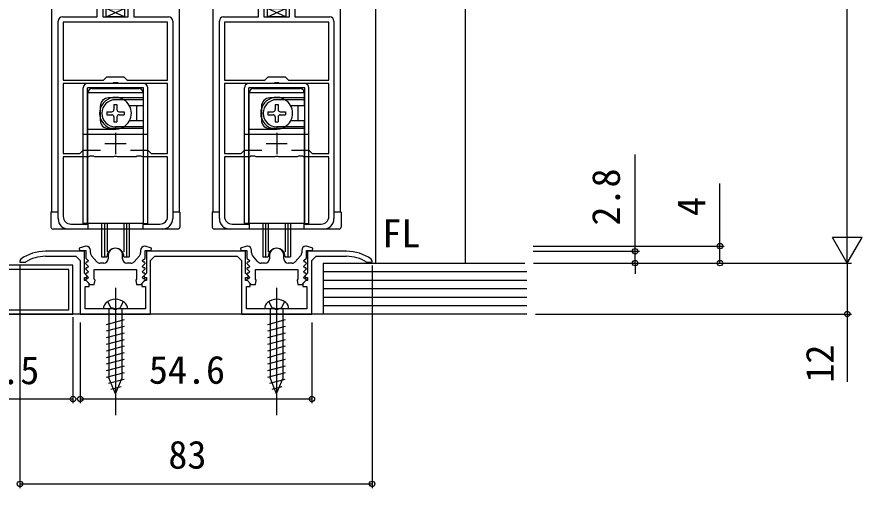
# Model space of a CAD drawing. Units: millimetres, scale not verified. Extents: x -525 to 525, y -808 to 806.
# Drawn here: x -357.2 to -158, y 89.1 to 200.1 of the extents above; entities that cross this region are included whole.
import ezdxf
from ezdxf.enums import TextEntityAlignment as Align

# ---------------------------------------------------------------- set-up
doc = ezdxf.new("R2010")
doc.units = ezdxf.units.MM
doc.header["$LTSCALE"] = 4
for name, color, linetype in [('0-3_YKK_11', 7, 'Continuous'), ('0-4_YKK_12', 2, 'Continuous'), ('0-5_YKK_13', 4, 'Continuous'), ('0-7_YKK_D', 6, 'Continuous'), ('0-9_YSS_K', 3, 'Continuous')]:
    doc.layers.add(name, color=color, linetype=linetype)
doc.styles.add('ＭＳ ゴシック', font='')
doc.styles.get('ＭＳ ゴシック').set_extended_font_data('MS Gothic')

msp = doc.modelspace()

# ---------------------------------------------------------------- linework, layer by layer
at = {"layer": '0-3_YKK_11'}
for p, q in [((-347.494, 152.603), (-347.494, 199.103)), ((-320.494, 199.103), (-320.494, 152.603)), ((-309.491, 152.603), (-309.491, 199.103)), ((-282.491, 199.103), (-282.491, 152.603)), ((-333.994, 172.803), (-333.994, 167.803)), ((-295.991, 172.803), (-295.991, 167.803)), ((-336.494, 170.303), (-331.494, 170.303)), ((-298.491, 170.303), (-293.491, 170.303)), ((-339.895, 144.487), (-339.895, 145.103)), ((-338.393, 142.434), (-339.638, 143.818)), ((-335.695, 143.903), (-335.695, 143.103)), ((-332.295, 143.103), (-332.295, 143.903)), ((-328.351, 143.818), (-329.597, 142.434)), ((-328.095, 145.103), (-328.095, 144.487)), ((-301.895, 144.487), (-301.895, 145.103)), ((-300.393, 142.434), (-301.638, 143.818)), ((-297.695, 143.903), (-297.695, 143.103)), ((-294.295, 143.103), (-294.295, 143.903)), ((-290.351, 143.818), (-291.597, 142.434)), ((-290.095, 145.103), (-290.095, 144.487)), ((-336.695, 142.103), (-337.649, 142.103)), ((-330.34, 142.103), (-331.295, 142.103)), ((-298.695, 142.103), (-299.649, 142.103)), ((-292.34, 142.103), (-293.295, 142.103))]:
    msp.add_line(p, q, dxfattribs=at)
for points in [[(-346.494, 200.103), (-338.294, 200.103), (-338.294, 208.103), (-336.294, 208.103), (-336.294, 207.503), (-336.494, 207.303), (-336.994, 206.803), (-336.994, 200.103), (-330.994, 200.103), (-330.994, 206.803), (-331.494, 207.303), (-331.694, 207.503), (-331.694, 208.103), (-329.694, 208.103), (-329.694, 200.103), (-321.494, 200.103)], [(-308.491, 200.103), (-300.291, 200.103), (-300.291, 208.103), (-298.291, 208.103), (-298.291, 207.503), (-298.491, 207.303), (-298.991, 206.803), (-298.991, 200.103), (-292.991, 200.103), (-292.991, 206.803), (-293.491, 207.303), (-293.691, 207.503), (-293.691, 208.103), (-291.691, 208.103), (-291.691, 200.103), (-283.491, 200.103)], [(-330.461, 168.703), (-326.394, 168.703), (-325.594, 167.903), (-321.694, 167.903), (-321.694, 184.403), (-333.252, 184.403), (-333.53, 184.59), (-334.457, 184.59), (-334.735, 184.403), (-346.294, 184.403), (-346.294, 167.903), (-342.394, 167.903), (-341.594, 168.703), (-337.526, 168.703)], [(-292.459, 168.703), (-288.391, 168.703), (-287.591, 167.903), (-283.691, 167.903), (-283.691, 184.403), (-295.25, 184.403), (-295.528, 184.59), (-296.455, 184.59), (-296.733, 184.403), (-308.291, 184.403), (-308.291, 167.903), (-304.391, 167.903), (-303.591, 168.703), (-299.524, 168.703)], [(-321.694, 153.103), (-321.694, 167.103), (-327.652, 167.103), (-327.93, 167.29), (-328.857, 167.29), (-329.135, 167.103), (-333.535, 167.103), (-333.719, 167.223), (-334.268, 167.223), (-334.452, 167.103), (-338.852, 167.103), (-339.13, 167.29), (-340.057, 167.29), (-340.335, 167.103), (-346.294, 167.103), (-346.294, 153.103)], [(-283.691, 153.103), (-283.691, 167.103), (-289.65, 167.103), (-289.928, 167.29), (-290.855, 167.29), (-291.133, 167.103), (-295.533, 167.103), (-295.716, 167.223), (-296.266, 167.223), (-296.45, 167.103), (-300.85, 167.103), (-301.128, 167.29), (-302.055, 167.29), (-302.333, 167.103), (-308.291, 167.103), (-308.291, 153.103)], [(-344.494, 151.303), (-340.494, 151.303), (-340.494, 150.103), (-344.994, 150.103)], [(-322.994, 150.103), (-327.494, 150.103), (-327.494, 151.303), (-323.494, 151.303)], [(-306.491, 151.303), (-302.491, 151.303), (-302.491, 150.103), (-306.991, 150.103)], [(-284.991, 150.103), (-289.491, 150.103), (-289.491, 151.303), (-285.491, 151.303)], [(-340.895, 146.103), (-340.995, 146.103), (-342.527, 145.611), (-342.448, 145.103), (-340.995, 145.103), (-340.995, 143.302), (-340.383, 142.691), (-340.544, 142.303), (-340.907, 142.303), (-341.021, 142.028), (-340.383, 141.391), (-340.544, 141.003), (-340.907, 141.003), (-341.021, 140.728), (-340.383, 140.091), (-340.544, 139.703), (-340.907, 139.703), (-341.021, 139.428), (-340.383, 138.791), (-340.544, 138.403), (-340.907, 138.403), (-341.02, 138.129), (-339.995, 137.103), (-338.995, 137.103), (-338.807, 138.067), (-338.995, 138.345), (-338.995, 140.603)], [(-338.995, 140.603), (-328.995, 140.603), (-328.995, 138.345), (-329.182, 138.067), (-328.995, 137.103), (-327.995, 137.103), (-326.969, 138.129), (-327.083, 138.403), (-327.445, 138.403), (-327.606, 138.791), (-326.969, 139.428), (-327.083, 139.703), (-327.445, 139.703), (-327.606, 140.091), (-326.969, 140.728), (-327.083, 141.003), (-327.445, 141.003), (-327.606, 141.391), (-326.969, 142.028), (-327.083, 142.303), (-327.445, 142.303), (-327.606, 142.691), (-326.995, 143.302), (-326.995, 145.103), (-325.542, 145.103), (-325.462, 145.611), (-326.995, 146.103), (-327.095, 146.103)], [(-302.895, 146.103), (-302.995, 146.103), (-304.527, 145.611), (-304.448, 145.103), (-302.995, 145.103), (-302.995, 143.302), (-302.383, 142.691), (-302.544, 142.303), (-302.907, 142.303), (-303.021, 142.028), (-302.383, 141.391), (-302.544, 141.003), (-302.907, 141.003), (-303.021, 140.728), (-302.383, 140.091), (-302.544, 139.703), (-302.907, 139.703), (-303.021, 139.428), (-302.383, 138.791), (-302.544, 138.403), (-302.907, 138.403), (-303.02, 138.129), (-301.995, 137.103), (-300.995, 137.103), (-300.807, 138.067), (-300.995, 138.345), (-300.995, 140.603)], [(-300.995, 140.603), (-290.995, 140.603), (-290.995, 138.345), (-291.182, 138.067), (-290.995, 137.103), (-289.995, 137.103), (-288.969, 138.129), (-289.083, 138.403), (-289.445, 138.403), (-289.606, 138.791), (-288.969, 139.428), (-289.083, 139.703), (-289.445, 139.703), (-289.606, 140.091), (-288.969, 140.728), (-289.083, 141.003), (-289.445, 141.003), (-289.606, 141.391), (-288.969, 142.028), (-289.083, 142.303), (-289.445, 142.303), (-289.606, 142.691), (-288.995, 143.302), (-288.995, 145.103), (-287.542, 145.103), (-287.462, 145.611), (-288.995, 146.103), (-289.095, 146.103)], [(-303.3, 144.903), (-326.7, 144.903), (-326.7, 139.703), (-327.334, 139.069), (-327.183, 138.703), (-326.7, 138.703), (-326.7, 138.003), (-327.1, 138.003), (-327.8, 137.303), (-327.8, 136.603), (-326.9, 136.603), (-326.9, 131.303), (-333.542, 131.303), (-333.725, 131.183), (-334.275, 131.183), (-334.458, 131.303), (-341.1, 131.303), (-341.1, 136.603), (-340.2, 136.603), (-340.2, 137.303), (-340.9, 138.003), (-341.3, 138.003), (-341.3, 138.703), (-340.817, 138.703), (-340.666, 139.069), (-341.3, 139.703), (-341.3, 144.903), (-350.5, 144.903)], [(-350.5, 143.703), (-343.3, 143.703), (-342.3, 142.703), (-342.3, 130.103), (-325.7, 130.103), (-325.7, 142.703), (-324.7, 143.703), (-305.3, 143.703), (-304.3, 142.703), (-304.3, 130.103), (-287.7, 130.103), (-287.7, 142.703), (-286.7, 143.703), (-279.5, 143.703)], [(-279.5, 144.903), (-288.7, 144.903), (-288.7, 139.703), (-289.334, 139.069), (-289.183, 138.703), (-288.7, 138.703), (-288.7, 138.003), (-289.1, 138.003), (-289.8, 137.303), (-289.8, 136.603), (-288.9, 136.603), (-288.9, 131.303), (-295.542, 131.303), (-295.725, 131.183), (-296.275, 131.183), (-296.458, 131.303), (-303.1, 131.303), (-303.1, 136.603), (-302.2, 136.603), (-302.2, 137.303), (-302.9, 138.003), (-303.3, 138.003), (-303.3, 138.703), (-302.817, 138.703), (-302.666, 139.069), (-303.3, 139.703), (-303.3, 144.903)], [(-356.289, 143.057), (-356.5, 142.649), (-356.5, 142.303), (-355.35, 142.303), (-355.19, 142.349)], [(-274.81, 142.349), (-274.65, 142.303), (-273.5, 142.303), (-273.5, 142.649), (-273.711, 143.057)]]:
    msp.add_lwpolyline(points, dxfattribs=at)
for points in [[(-321.694, 198.903), (-346.294, 198.903), (-346.294, 185.203), (-336.794, 185.203), (-335.994, 186.003), (-331.994, 186.003), (-331.194, 185.203), (-321.694, 185.203)], [(-283.691, 198.903), (-308.291, 198.903), (-308.291, 185.203), (-298.791, 185.203), (-297.991, 186.003), (-293.991, 186.003), (-293.191, 185.203), (-283.691, 185.203)], [(-344.002, 141.602), (-373.502, 141.602), (-373.502, 130.102), (-344.002, 130.102)], [(-345.002, 140.602), (-372.502, 140.602), (-372.502, 131.102), (-345.002, 131.102)]]:
    msp.add_lwpolyline(points, close=True, dxfattribs=at)
for centre, radius, start, end in [((-346.494, 199.103), 1, 90.00001, 179.99999), ((-321.494, 199.103), 1, 0.00001, 89.99999), ((-308.491, 199.103), 1, 90.00001, 179.99999), ((-283.491, 199.103), 1, 0.00001, 89.99999), ((-344.994, 152.603), 2.5, 180.00001, 269.99999), ((-344.494, 153.103), 1.8, 180.00001, 269.99999), ((-323.494, 153.103), 1.8, 270.00001, 359.99999), ((-322.994, 152.603), 2.5, 270.00001, 359.99999), ((-306.991, 152.603), 2.5, 180.00001, 269.99999), ((-306.491, 153.103), 1.8, 180.00001, 269.99999), ((-285.491, 153.103), 1.8, 270.00001, 359.99999), ((-284.991, 152.603), 2.5, 270.00001, 359.99999), ((-340.895, 145.103), 1, 0.00001, 89.99999), ((-333.995, 143.903), 1.7, 359.99999, 180.00001), ((-327.095, 145.103), 1, 90.00001, 179.99999), ((-302.895, 145.103), 1, 0.00001, 89.99999), ((-295.995, 143.903), 1.7, 359.99999, 180.00001), ((-289.095, 145.103), 1, 90.00001, 179.99999), ((-350.5, 134.903), 10, 90, 125.37654), ((-350.5, 134.903), 8.8, 89.99999, 122.20423), ((-338.895, 144.487), 1, 180.00001, 221.98721), ((-329.095, 144.487), 1, 318.01279, 359.99999), ((-300.895, 144.487), 1, 180.00001, 221.98721), ((-291.095, 144.487), 1, 318.01279, 359.99999), ((-279.5, 134.903), 10, 54.62346, 90), ((-279.5, 134.903), 8.8, 57.79577, 90.00001), ((-337.649, 143.103), 1, 221.98723, 270.00001), ((-336.695, 143.103), 1, 270.00001, 359.99999), ((-331.295, 143.103), 1, 180.00001, 269.99999), ((-330.34, 143.103), 1, 269.99999, 318.01277), ((-299.649, 143.103), 1, 221.98723, 270.00001), ((-298.695, 143.103), 1, 270.00001, 359.99999), ((-293.295, 143.103), 1, 180.00001, 269.99999), ((-292.34, 143.103), 1, 269.99999, 318.01277)]:
    msp.add_arc(centre, radius, start, end, dxfattribs=at)
at = {"layer": '0-4_YKK_12'}
for p, q in [((-348.994, 154.103), (-348.994, 330.601)), ((-318.994, 330.601), (-318.994, 154.103)), ((-310.991, 154.103), (-310.991, 330.601)), ((-280.991, 330.601), (-280.991, 154.103)), ((-272.695, 326.6), (-272.695, 142.103)), ((-251.498, 142.103), (-251.498, 326.6))]:
    msp.add_line(p, q, dxfattribs=at)
at = {"layer": '0-5_YKK_13'}
for p, q in [((-336.144, 200.103), (-331.843, 202.103)), ((-331.843, 200.103), (-336.144, 202.103)), ((-298.142, 200.103), (-293.84, 202.103)), ((-293.84, 200.103), (-298.142, 202.103)), ((-341.594, 151.403), (-341.594, 183.403)), ((-327.394, 184.403), (-340.594, 184.403)), ((-327.394, 183.403), (-340.594, 183.403)), ((-340.594, 151.403), (-340.594, 183.403)), ((-327.394, 151.403), (-327.394, 183.403)), ((-326.394, 151.403), (-326.394, 183.403)), ((-303.592, 151.403), (-303.592, 183.403)), ((-289.392, 184.403), (-302.592, 184.403)), ((-289.392, 183.403), (-302.592, 183.403)), ((-302.592, 151.403), (-302.592, 183.403)), ((-289.392, 151.403), (-289.392, 183.403)), ((-288.392, 151.403), (-288.392, 183.403)), ((-340.494, 151.403), (-340.494, 182.203)), ((-327.494, 182.203), (-340.494, 182.203)), ((-339.494, 183.203), (-328.494, 183.203)), ((-327.494, 182.203), (-327.494, 179.153)), ((-302.492, 151.403), (-302.492, 182.203)), ((-289.492, 182.203), (-302.492, 182.203)), ((-301.492, 183.203), (-290.492, 183.203)), ((-289.492, 182.203), (-289.492, 179.153)), ((-340.594, 180.503), (-340.494, 180.403)), ((-327.494, 181.003), (-335.594, 181.003)), ((-334.344, 179.453), (-333.644, 179.453)), ((-334.344, 179.453), (-334.344, 178.253)), ((-327.494, 180.603), (-333.994, 180.603)), ((-333.644, 179.453), (-333.644, 178.253)), ((-327.494, 180.804), (-327.394, 180.903)), ((-327.394, 180.503), (-327.494, 180.403)), ((-302.592, 180.503), (-302.492, 180.403)), ((-289.492, 181.003), (-297.592, 181.003)), ((-296.342, 179.453), (-295.642, 179.453)), ((-296.342, 179.453), (-296.342, 178.253)), ((-289.492, 180.603), (-295.992, 180.603)), ((-295.642, 179.453), (-295.642, 178.253)), ((-289.492, 180.804), (-289.392, 180.903)), ((-289.392, 180.503), (-289.492, 180.403)), ((-340.494, 178.989), (-340.594, 179.089)), ((-337.594, 179.003), (-337.594, 175.803)), ((-336.044, 177.753), (-336.044, 177.053)), ((-336.044, 177.753), (-334.844, 177.753)), ((-333.144, 177.753), (-331.944, 177.753)), ((-331.944, 177.753), (-331.944, 177.053)), ((-327.494, 179.153), (-330.677, 179.153)), ((-328.994, 178.903), (-328.994, 175.903)), ((-302.492, 178.989), (-302.592, 179.089)), ((-299.592, 179.003), (-299.592, 175.803)), ((-298.042, 177.753), (-298.042, 177.053)), ((-298.042, 177.753), (-296.842, 177.753)), ((-295.142, 177.753), (-293.942, 177.753)), ((-293.942, 177.753), (-293.942, 177.053)), ((-289.492, 179.153), (-292.675, 179.153)), ((-290.992, 178.903), (-290.992, 175.903)), ((-340.494, 175.817), (-340.594, 175.717)), ((-336.044, 177.053), (-334.844, 177.053)), ((-334.344, 176.553), (-334.344, 175.353)), ((-334.344, 175.353), (-333.644, 175.353)), ((-333.644, 176.553), (-333.644, 175.353)), ((-333.144, 177.053), (-331.944, 177.053)), ((-327.494, 175.653), (-330.677, 175.653)), ((-327.494, 175.653), (-327.494, 151.403)), ((-302.492, 175.817), (-302.592, 175.717)), ((-298.042, 177.053), (-296.842, 177.053)), ((-296.342, 176.553), (-296.342, 175.353)), ((-296.342, 175.353), (-295.642, 175.353)), ((-295.642, 176.553), (-295.642, 175.353)), ((-295.142, 177.053), (-293.942, 177.053)), ((-289.492, 175.653), (-292.675, 175.653)), ((-289.492, 175.653), (-289.492, 151.403)), ((-340.594, 174.303), (-340.494, 174.403)), ((-333.994, 173.603), (-340.494, 173.603)), ((-327.494, 173.803), (-335.594, 173.803)), ((-327.494, 174.203), (-333.994, 174.203)), ((-333.994, 174.203), (-333.994, 173.603)), ((-327.394, 174.303), (-327.494, 174.403)), ((-327.494, 174.002), (-327.394, 173.903)), ((-302.592, 174.303), (-302.492, 174.403)), ((-295.992, 173.603), (-302.492, 173.603)), ((-289.492, 173.803), (-297.592, 173.803)), ((-289.492, 174.203), (-295.992, 174.203)), ((-295.992, 174.203), (-295.992, 173.603)), ((-289.392, 174.303), (-289.492, 174.403)), ((-289.492, 174.002), (-289.392, 173.903)), ((-340.594, 172.403), (-341.594, 172.403)), ((-327.494, 172.403), (-340.494, 172.403)), ((-326.394, 172.403), (-327.394, 172.403)), ((-302.592, 172.403), (-303.592, 172.403)), ((-289.492, 172.403), (-302.492, 172.403)), ((-288.392, 172.403), (-289.392, 172.403)), ((-340.594, 160.403), (-340.494, 160.303)), ((-327.394, 160.403), (-327.494, 160.303)), ((-302.592, 160.403), (-302.492, 160.303)), ((-289.392, 160.403), (-289.492, 160.303)), ((-347.494, 154.103), (-349.194, 154.103)), ((-349.194, 154.103), (-349.194, 150.603)), ((-318.794, 154.103), (-320.494, 154.103)), ((-318.794, 154.103), (-318.794, 150.603)), ((-309.491, 154.103), (-311.191, 154.103)), ((-311.191, 154.103), (-311.191, 150.603)), ((-280.791, 154.103), (-282.491, 154.103)), ((-280.791, 154.103), (-280.791, 150.603)), ((-340.594, 151.403), (-341.594, 151.403)), ((-340.494, 152.503), (-340.594, 152.403)), ((-327.494, 151.403), (-340.494, 151.403)), ((-337.244, 151.403), (-337.244, 143.603)), ((-336.594, 151.403), (-336.594, 143.603)), ((-335.971, 151.403), (-335.971, 144.726)), ((-332.016, 151.403), (-332.016, 144.726)), ((-331.394, 151.403), (-331.394, 143.603)), ((-330.744, 151.403), (-330.744, 143.603)), ((-327.494, 152.503), (-327.394, 152.403)), ((-327.394, 151.403), (-326.394, 151.403)), ((-302.592, 151.403), (-303.592, 151.403)), ((-302.492, 152.503), (-302.592, 152.403)), ((-289.492, 151.403), (-302.492, 151.403)), ((-299.242, 151.403), (-299.242, 143.603)), ((-298.592, 151.403), (-298.592, 143.603)), ((-297.969, 151.403), (-297.969, 144.726)), ((-294.014, 151.403), (-294.014, 144.726)), ((-293.392, 151.403), (-293.392, 143.603)), ((-292.742, 151.403), (-292.742, 143.603)), ((-289.492, 152.503), (-289.392, 152.403)), ((-289.392, 151.403), (-288.392, 151.403)), ((-319.294, 150.103), (-348.694, 150.103)), ((-281.291, 150.103), (-310.691, 150.103)), ((-337.244, 143.603), (-335.994, 143.603)), ((-331.994, 143.603), (-330.744, 143.603)), ((-299.242, 143.603), (-297.992, 143.603)), ((-293.992, 143.603), (-292.742, 143.603)), ((-334, 136.303), (-334, 106.303)), ((-296, 136.303), (-296, 106.303)), ((-335.845, 133.056), (-335.109, 131.581)), ((-334, 131.303), (-335.115, 131.581)), ((-334, 131.303), (-332.885, 131.581)), ((-332.145, 133.056), (-332.88, 131.581)), ((-297.845, 133.056), (-297.109, 131.581)), ((-296, 131.303), (-297.115, 131.581)), ((-296, 131.303), (-294.885, 131.581)), ((-294.145, 133.056), (-294.88, 131.581)), ((-331.15, 131.303), (-336.85, 131.303)), ((-335.545, 131.303), (-335.545, 115.045)), ((-332.445, 115.045), (-332.445, 131.303)), ((-293.15, 131.303), (-298.85, 131.303)), ((-297.545, 131.303), (-297.545, 115.045)), ((-294.445, 115.045), (-294.445, 131.303)), ((-336.095, 127.663), (-331.895, 128.788)), ((-298.095, 127.663), (-293.895, 128.788)), ((-336.095, 126.11), (-331.895, 127.235)), ((-336.095, 124.557), (-331.895, 125.682)), ((-298.095, 126.11), (-293.895, 127.235)), ((-298.095, 124.557), (-293.895, 125.682)), ((-336.095, 123.004), (-331.895, 124.129)), ((-298.095, 123.004), (-293.895, 124.129)), ((-336.095, 121.451), (-331.895, 122.577)), ((-298.095, 121.451), (-293.895, 122.577)), ((-336.095, 119.898), (-331.895, 121.024)), ((-298.095, 119.898), (-293.895, 121.024)), ((-336.095, 118.345), (-331.895, 119.471)), ((-336.095, 116.792), (-331.895, 117.918)), ((-298.095, 118.345), (-293.895, 119.471)), ((-298.095, 116.792), (-293.895, 117.918)), ((-336.095, 115.24), (-331.895, 116.365)), ((-298.095, 115.24), (-293.895, 116.365)), ((-335.629, 113.811), (-331.952, 114.797)), ((-333.995, 111.303), (-335.545, 115.045)), ((-333.995, 111.303), (-332.445, 115.045)), ((-297.629, 113.811), (-293.952, 114.797)), ((-295.995, 111.303), (-297.545, 115.045)), ((-295.995, 111.303), (-294.445, 115.045)), ((-335.05, 112.414), (-332.676, 113.05)), ((-297.05, 112.414), (-294.676, 113.05))]:
    msp.add_line(p, q, dxfattribs=at)
for points in [[(-331.843, 202.103), (-331.843, 200.103), (-336.144, 200.103), (-336.144, 202.103)], [(-293.84, 202.103), (-293.84, 200.103), (-298.142, 200.103), (-298.142, 202.103)]]:
    msp.add_lwpolyline(points, close=True, dxfattribs=at)
for centre, radius, start, end in [((-340.594, 183.403), 1, 90, 180), ((-327.394, 183.403), 1, 0, 90), ((-302.592, 183.403), 1, 90, 180), ((-289.392, 183.403), 1, 0, 90), ((-339.494, 182.203), 1, 90, 180), ((-328.494, 182.203), 1, 0, 90), ((-301.492, 182.203), 1, 90, 180), ((-290.492, 182.203), 1, 0, 90), ((-333.994, 177.403), 3.75, 58.57609, 301.42391), ((-335.594, 179.003), 2, 90, 180), ((-333.994, 177.403), 3.2, 90, 270), ((-333.994, 177.403), 3.75, 301.42391, 58.57609), ((-295.992, 177.403), 3.75, 58.57609, 301.42391), ((-297.592, 179.003), 2, 90, 180), ((-295.992, 177.403), 3.2, 90, 270), ((-295.992, 177.403), 3.75, 301.42391, 58.57609), ((-334.844, 178.253), 0.5, 270, 0), ((-333.144, 178.253), 0.5, 180, 270), ((-327.994, 178.903), 1, 165.52249, 180), ((-296.842, 178.253), 0.5, 270, 0), ((-295.142, 178.253), 0.5, 180, 270), ((-289.992, 178.903), 1, 165.52249, 180), ((-335.594, 175.803), 2, 180, 270), ((-334.844, 176.553), 0.5, 0, 90), ((-333.144, 176.553), 0.5, 90, 180), ((-327.994, 175.903), 1, 180, 194.47751), ((-297.592, 175.803), 2, 180, 270), ((-296.842, 176.553), 0.5, 0, 90), ((-295.142, 176.553), 0.5, 90, 180), ((-289.992, 175.903), 1, 180, 194.47751), ((-348.694, 150.603), 0.5, 180, 270), ((-319.294, 150.603), 0.5, 270, 0), ((-310.691, 150.603), 0.5, 180, 270), ((-281.291, 150.603), 0.5, 270, 0), ((-333.994, 143.603), 2, 360, 180), ((-295.992, 143.603), 2, 360, 180), ((-333.995, 130.203), 3.4, 50.65667, 129.34333), ((-295.995, 130.203), 3.4, 50.65667, 129.34333), ((-334.946, 131.363), 1.9, 129.34333, 181.81089), ((-333.044, 131.363), 1.9, 358.18911, 50.65667), ((-296.946, 131.363), 1.9, 129.34333, 181.81089), ((-295.044, 131.363), 1.9, 358.18911, 50.65667)]:
    msp.add_arc(centre, radius, start, end, dxfattribs=at)
at = {"layer": '0-7_YKK_D'}
for p, q in [((-161.506, 149.103), (-161.506, 358.6)), ((-211.506, 144.903), (-211.506, 167.675)), ((-161.506, 142.103), (-161.506, 154.227)), ((-161.506, 142.103), (-165.006, 148.165)), ((-158.006, 148.165), (-165.006, 148.165)), ((-161.506, 142.103), (-158.006, 148.165)), ((-235.497, 146.103), (-190.506, 146.103)), ((-235.497, 144.903), (-210.506, 144.903)), ((-211.506, 142.103), (-211.506, 144.903)), ((-356.5, 141.503), (-356.5, 89.102)), ((-273.5, 141.576), (-273.5, 89.102)), ((-235.495, 142.103), (-190.506, 142.103)), ((-235.495, 142.103), (-160.506, 142.103)), ((-235.495, 142.103), (-210.506, 142.103)), ((-234.995, 142.103), (-160.506, 142.103)), ((-211.506, 142.103), (-211.506, 139.553)), ((-234.995, 130.103), (-160.506, 130.103)), ((-344.002, 129.402), (-344.002, 109.102)), ((-342.294, 128.103), (-342.294, 109.102)), ((-287.694, 128.103), (-287.694, 109.102)), ((-373.502, 110.102), (-344.002, 110.102)), ((-342.294, 110.102), (-287.694, 110.102)), ((-356.5, 90.102), (-273.5, 90.102))]:
    msp.add_line(p, q, dxfattribs=at)
for points in [[(-191.506, 142.103), (-191.506, 146.103), (-191.506, 160.825)], [(-161.506, 142.103), (-161.506, 130.103), (-161.506, 114.108)]]:
    msp.add_lwpolyline(points, dxfattribs=at)
for centre in [(-211.506, 144.903), (-191.506, 146.103), (-211.506, 142.103), (-191.506, 142.103), (-161.506, 130.103), (-344.002, 110.102), (-342.294, 110.102), (-287.694, 110.102), (-356.5, 90.102), (-273.5, 90.102)]:
    msp.add_circle(centre, 0.637, dxfattribs=at)
at = {"layer": '0-9_YSS_K'}
for p, q in [((-284.995, 142.104), (-284.995, 130.104)), ((-284.995, 142.103), (-237.495, 142.103)), ((-284.995, 140.103), (-236.995, 140.103)), ((-284.995, 138.103), (-236.995, 138.103)), ((-284.995, 136.103), (-236.995, 136.103)), ((-284.995, 134.103), (-236.995, 134.103)), ((-284.995, 132.103), (-236.995, 132.103)), ((-236.995, 130.102), (-426.997, 130.102))]:
    msp.add_line(p, q, dxfattribs=at)

# ---------------------------------------------------------------- texts
at = {"layer": '0-7_YKK_D', "style": 'ＭＳ ゴシック'}
for s, p in [('2.8', (-213.106, 150.938)), ('4', (-193.006, 153.189)), ('12', (-162.706, 113.927))]:
    msp.add_text(s, height=6.598, rotation=90, dxfattribs=at).set_placement(p, align=Align.BOTTOM_LEFT)
for s, p in [('FL', (-271.09, 143.82)), ('29.5', (-369.9, 111.602)), ('54.6', (-326.116, 111.702)), ('83', (-321.52, 91.702))]:
    msp.add_text(s, height=6.598, dxfattribs=at).set_placement(p, align=Align.BOTTOM_LEFT)

doc.saveas('drawing.dxf')
